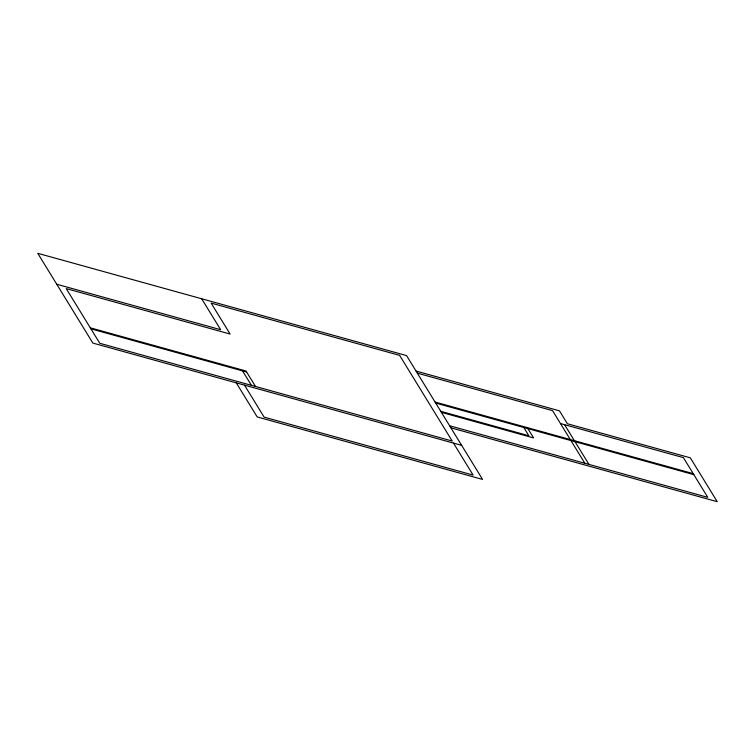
<?xml version="1.0" encoding="UTF-8"?>
<svg xmlns="http://www.w3.org/2000/svg" width="755" height="755" viewBox="0 0 755 755"><rect width="100%" height="100%" fill="white"/><g stroke="black" fill="none" stroke-linecap="round" stroke-linejoin="round"><path stroke-width="1.13" d="M416.052 371.064L559.474 410.843L567.392 423.744L690.325 457.841L717.25 501.697L450.895 427.821M417.317 373.13L552.547 410.635L584.851 463.268M560.465 423.536L683.398 457.634L707.784 497.366L449.631 425.763M56.757 284.257L220.668 329.718L201.661 298.763M435.059 402.028L693.213 473.63M435.692 403.057L693.854 474.659M440.76 411.315L528.859 435.748L523.791 427.49M441.392 412.343L533.596 437.919L527.254 427.594M90.289 327.812L246.007 370.998L255.511 386.475M90.93 328.84L246.64 372.036M461.664 445.365L92.865 343.081L37.75 253.302L406.549 355.586L482.568 479.425L257.191 416.92L236.287 382.861M564.561 424.669L588.957 464.4M453.472 443.1L473.111 475.084L264.127 417.128L244.488 385.135M242.544 370.894L251.415 385.343M399.621 355.378L211.126 303.095L230.133 334.059L66.223 288.599L99.792 343.289L452.207 441.033L399.621 355.378"/></g></svg>
